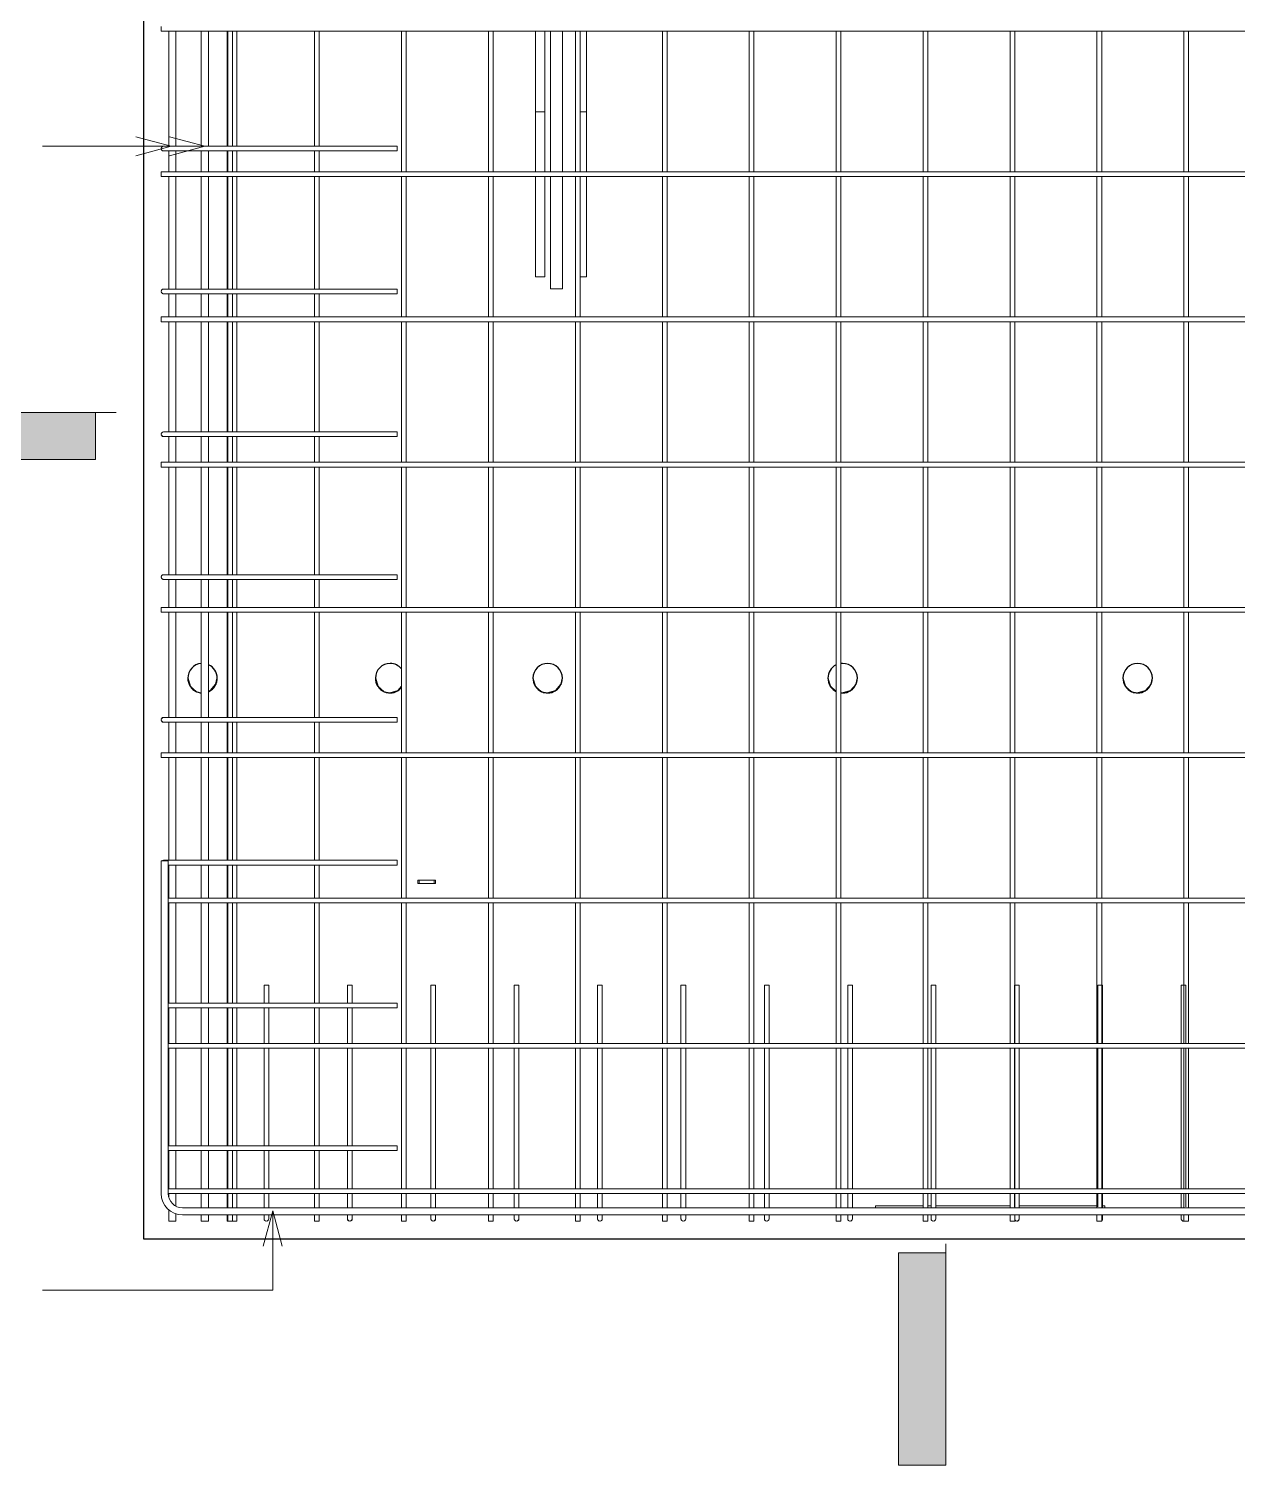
# Model space of a CAD drawing. Header units: millimetres. Extents: x -6138 to 17183, y 2886 to 77066.
# Drawn here: x -4395 to -2346, y 2886 to 5320 of the extents above; entities that cross this region are included whole.
import ezdxf

# ---------------------------------------------------------------- set-up
doc = ezdxf.new("R2010")
doc.units = ezdxf.units.MM
for name, color, linetype, lineweight in [('A-GENM', 13, 'Continuous', 18), ('A-WALL', 113, 'Continuous', 25), ('G-ANNO-SYMB', 111, 'Continuous', 9), ('S-RBAR', 171, 'Continuous', 18), ('S-RBAR-IDEN', 171, 'Continuous', 9)]:
    doc.layers.add(name, color=color, linetype=linetype, lineweight=lineweight)

# ---------------------------------------------------------------- blocks, each defined once
blk = doc.blocks.new('RR spread anchor face based - RR-SA-1_4-160-614768-Elevation Front 1')
at = {"layer": 'A-GENM'}
for p, q in [((-3735.4, 5597.7), (-3732.9, 5597.7)), ((-3735.4, 5591.7), (-3735.4, 5597.7)), ((-3732.9, 5591.7), (-3735.4, 5591.7)), ((-3732.9, 5597.7), (-3707.9, 5597.7)), ((-3732.9, 5597.7), (-3732.9, 5591.7)), ((-3707.9, 5591.7), (-3732.9, 5591.7)), ((-3707.9, 5597.7), (-3705.4, 5597.7)), ((-3707.9, 5597.7), (-3707.9, 5591.7)), ((-3705.4, 5591.7), (-3707.9, 5591.7)), ((-3705.4, 5597.7), (-3705.4, 5591.7))]:
    blk.add_line(p, q, dxfattribs=at)
blk = doc.blocks.new('Detail View - M_Section Tail - Filled Horizontal-14034-Elevation Front 1')
at = {"layer": 'G-ANNO-SYMB'}
blk.add_hatch(color=256, dxfattribs=at).paths.add_polyline_path([(-4281.7, 4590.2), (-4281.7, 4670.2), (-4641.7, 4670.2), (-4641.7, 4590.2)])
for p, q in [((-4641.7, 4590.2), (-4641.7, 4670.2)), ((-4641.7, 4670.2), (-4281.7, 4670.2)), ((-4281.7, 4670.2), (-4281.7, 4590.2)), ((-4281.7, 4590.2), (-4641.7, 4590.2))]:
    blk.add_line(p, q, dxfattribs=at)

msp = doc.modelspace()

# ---------------------------------------------------------------- linework, layer by layer
at = {"layer": 'A-WALL'}
for p, q in [((-4200.4, 6199.7), (-4200.4, 3269.7)), ((-3018.4, 4195.4), (-3015.4, 4194.8)), ((-4200.4, 3269.7), (-1550.4, 3269.7))]:
    msp.add_line(p, q, dxfattribs=at)
at = {"layer": 'A-WALL', "flags": 128}
for points in [[(-4125.4, 4219.8), (-4121.4, 4206.2), (-4110.6, 4196.9), (-4102.4, 4195.2)], [(-4090.4, 4197.7), (-4086.8, 4198.8), (-4077.6, 4209.5), (-4075.4, 4219.8)], [(-3807.4, 4219.8), (-3803.4, 4206.2), (-3792.6, 4196.9), (-3782.4, 4194.8)], [(-3540.4, 4219.8), (-3536.4, 4206.2), (-3525.6, 4196.9), (-3515.4, 4194.8)], [(-3515.4, 4194.8), (-3501.8, 4198.8), (-3492.6, 4209.5), (-3490.4, 4219.8)], [(-3040.4, 4219.8), (-3036.4, 4206.2), (-3026.4, 4197.6)], [(-3015.4, 4194.8), (-3001.8, 4198.8), (-2992.6, 4209.5), (-2990.4, 4219.8)], [(-2540.4, 4219.8), (-2536.4, 4206.2), (-2525.6, 4196.9), (-2515.4, 4194.8)], [(-2515.4, 4194.8), (-2501.8, 4198.8), (-2492.6, 4209.5), (-2490.4, 4219.8)], [(-3782.4, 4194.8), (-3768.8, 4198.8), (-3763, 4205.5)]]:
    msp.add_lwpolyline(points, dxfattribs=at)
at = {"layer": 'A-WALL'}
for centre, start, end in [((-4100.4, 4219.8), 94.6364, 180), ((-4100.4, 4219.8), 0, 66.2194), ((-3782.4, 4219.8), 90, 180), ((-3782.4, 4219.8), 38.5784, 90), ((-3515.4, 4219.8), 90, 180), ((-3515.4, 4219.8), 0, 90), ((-3015.4, 4219.8), 116.17, 180), ((-3015.4, 4219.8), 90, 96.8631), ((-3015.4, 4219.8), 0, 90), ((-2515.4, 4219.8), 90, 180), ((-2515.4, 4219.8), 0, 90), ((-4100.4, 4219.8), 180.4537, 211.9343), ((-4100.4, 4219.8), 338.7097, 359.3674), ((-3782.4, 4219.8), 180.4537, 211.9343), ((-3515.4, 4219.8), 180.4537, 211.9343), ((-3515.4, 4219.8), 338.7097, 359.3674), ((-3015.4, 4219.8), 180.4537, 211.9343), ((-3015.4, 4219.8), 338.7097, 359.3674), ((-2515.4, 4219.8), 180.4537, 211.9343), ((-2515.4, 4219.8), 338.7097, 359.3674), ((-4100.4, 4219.8), 212.3287, 213.8906), ((-4100.4, 4219.8), 214.9256, 244.1081), ((-4100.4, 4219.8), 244.7969, 247.806), ((-4100.4, 4219.8), 249.0595, 265.3636), ((-4100.4, 4219.8), 293.7806, 301.8158), ((-4100.4, 4219.8), 302.4471, 303.925), ((-4100.4, 4219.8), 304.8912, 334.131), ((-4100.4, 4219.8), 334.7741, 338.1558), ((-3782.4, 4219.8), 212.3287, 213.8906), ((-3782.4, 4219.8), 214.9256, 244.1081), ((-3782.4, 4219.8), 244.7969, 247.806), ((-3782.4, 4219.8), 249.0595, 268.5684), ((-3782.4, 4219.8), 270.7262, 301.8158), ((-3782.4, 4219.8), 302.4471, 303.925), ((-3782.4, 4219.8), 304.8912, 321.4216), ((-3515.4, 4219.8), 212.3287, 213.8906), ((-3515.4, 4219.8), 214.9256, 244.1081), ((-3515.4, 4219.8), 244.7969, 247.806), ((-3515.4, 4219.8), 249.0595, 268.5684), ((-3515.4, 4219.8), 270.7262, 301.8158), ((-3515.4, 4219.8), 302.4471, 303.925), ((-3515.4, 4219.8), 304.8912, 334.131), ((-3515.4, 4219.8), 334.7741, 338.1558), ((-3015.4, 4219.8), 212.3287, 213.8906), ((-3015.4, 4219.8), 214.9256, 243.83), ((-3015.4, 4219.8), 263.1369, 268.5684), ((-3015.4, 4219.8), 270.7262, 301.8158), ((-3015.4, 4219.8), 302.4471, 303.925), ((-3015.4, 4219.8), 304.8912, 334.131), ((-3015.4, 4219.8), 334.7741, 338.1558), ((-2515.4, 4219.8), 212.3287, 213.8906), ((-2515.4, 4219.8), 214.9256, 244.1081), ((-2515.4, 4219.8), 244.7969, 247.806), ((-2515.4, 4219.8), 249.0595, 268.5684), ((-2515.4, 4219.8), 270.7262, 301.8158), ((-2515.4, 4219.8), 302.4471, 303.925), ((-2515.4, 4219.8), 304.8912, 334.131), ((-2515.4, 4219.8), 334.7741, 338.1558)]:
    msp.add_arc(centre, 25, start, end, dxfattribs=at)
at = {"layer": 'G-ANNO-SYMB'}
for p, q in [((-4247, 4670.2), (-4281.7, 4670.2)), ((-2840.5, 3261.4), (-2840.5, 3246))]:
    msp.add_line(p, q, dxfattribs=at)
at = {"layer": 'S-RBAR'}
for p, q in [((-4170.4, 5324.3), (-4170.4, 5316.3)), ((-1580.4, 5316.3), (-4170.4, 5316.3)), ((-4157.4, 5316.3), (-4157.4, 5121.2)), ((-4145.4, 5316.3), (-4145.4, 5121.2)), ((-4102.4, 5316.3), (-4102.4, 5121.2)), ((-4090.4, 5316.3), (-4090.4, 5121.2)), ((-4058.4, 5316.3), (-4058.4, 5121.2)), ((-4057.7, 5121.2), (-4057.7, 5316.3)), ((-4049.7, 5121.2), (-4049.7, 5316.3)), ((-4042.4, 5316.3), (-4042.4, 5121.2)), ((-3910.4, 5121.2), (-3910.4, 5316.3)), ((-3902.4, 5121.2), (-3902.4, 5316.3)), ((-3763, 5078.1), (-3763, 5316.3)), ((-3755, 5078.1), (-3755, 5316.3)), ((-3615.7, 5078.1), (-3615.7, 5316.3)), ((-3607.7, 5078.1), (-3607.7, 5316.3)), ((-3536.2, 5179.7), (-3536.2, 5316.3)), ((-3520.2, 5179.7), (-3520.2, 5316.3)), ((-3510.4, 5078.1), (-3510.4, 5316.3)), ((-3490.4, 5078.1), (-3490.4, 5316.3)), ((-3468.4, 5078.1), (-3468.4, 5316.3)), ((-3460.4, 5078.1), (-3460.4, 5316.3)), ((-3449.3, 5179.7), (-3449.3, 5316.3)), ((-3321, 5078.1), (-3321, 5316.3)), ((-3313, 5078.1), (-3313, 5316.3)), ((-3173.7, 5078.1), (-3173.7, 5316.3)), ((-3165.7, 5078.1), (-3165.7, 5316.3)), ((-3026.4, 5078.1), (-3026.4, 5316.3)), ((-3018.4, 5078.1), (-3018.4, 5316.3)), ((-2879, 5078.1), (-2879, 5316.3)), ((-2871, 5078.1), (-2871, 5316.3)), ((-2731.7, 5078.1), (-2731.7, 5316.3)), ((-2723.7, 5078.1), (-2723.7, 5316.3)), ((-2584.3, 5078.1), (-2584.3, 5316.3)), ((-2576.3, 5078.1), (-2576.3, 5316.3)), ((-2437, 5078.1), (-2437, 5316.3)), ((-2429, 5078.1), (-2429, 5316.3)), ((-3520.2, 5179.7), (-3536.2, 5179.7)), ((-3536.2, 5179.7), (-3536.2, 5078.1)), ((-3520.2, 5179.7), (-3520.2, 5078.1)), ((-3449.3, 5179.7), (-3460.4, 5179.7)), ((-3449.3, 5179.7), (-3449.3, 5078.1)), ((-4146.4, 5121.2), (-4166.4, 5121.2)), ((-4146.4, 5113.2), (-4166.4, 5113.2)), ((-4157.4, 5113.2), (-4157.4, 5078.1)), ((-4146.4, 5121.2), (-3770.4, 5121.2)), ((-4146.4, 5113.2), (-3770.4, 5113.2)), ((-4145.4, 5113.2), (-4145.4, 5078.1)), ((-4102.4, 5113.2), (-4102.4, 5078.1)), ((-4090.4, 5113.2), (-4090.4, 5078.1)), ((-4058.4, 5113.2), (-4058.4, 5078.1)), ((-4057.7, 5078.1), (-4057.7, 5113.2)), ((-4049.7, 5078.1), (-4049.7, 5113.2)), ((-4042.4, 5113.2), (-4042.4, 5078.1)), ((-3910.4, 5078.1), (-3910.4, 5113.2)), ((-3902.4, 5078.1), (-3902.4, 5113.2)), ((-3770.4, 5113.2), (-3770.4, 5121.2)), ((-1580.4, 5078.1), (-4170.4, 5078.1)), ((-4170.4, 5078.1), (-4170.4, 5070.1)), ((-1580.4, 5070.1), (-4170.4, 5070.1)), ((-4157.4, 5070.1), (-4157.4, 4879.2)), ((-4145.4, 5070.1), (-4145.4, 4879.2)), ((-4102.4, 5070.1), (-4102.4, 4879.2)), ((-4090.4, 5070.1), (-4090.4, 4879.2)), ((-4058.4, 5070.1), (-4058.4, 4879.2)), ((-4057.7, 4879.2), (-4057.7, 5070.1)), ((-4049.7, 4879.2), (-4049.7, 5070.1)), ((-4042.4, 5070.1), (-4042.4, 4879.2)), ((-3910.4, 4879.2), (-3910.4, 5070.1)), ((-3902.4, 4879.2), (-3902.4, 5070.1)), ((-3763, 4831.9), (-3763, 5070.1)), ((-3755, 4831.9), (-3755, 5070.1)), ((-3615.7, 4831.9), (-3615.7, 5070.1)), ((-3607.7, 4831.9), (-3607.7, 5070.1)), ((-3536.2, 5070.1), (-3536.2, 4899.7)), ((-3520.2, 5070.1), (-3520.2, 4899.7)), ((-3510.4, 4879.7), (-3510.4, 5070.1)), ((-3490.4, 4879.7), (-3490.4, 5070.1)), ((-3468.4, 4831.9), (-3468.4, 5070.1)), ((-3460.4, 4831.9), (-3460.4, 5070.1)), ((-3449.3, 5070.1), (-3449.3, 4899.7)), ((-3321, 4831.9), (-3321, 5070.1)), ((-3313, 4831.9), (-3313, 5070.1)), ((-3173.7, 4831.9), (-3173.7, 5070.1)), ((-3165.7, 4831.9), (-3165.7, 5070.1)), ((-3026.4, 4831.9), (-3026.4, 5070.1)), ((-3018.4, 4831.9), (-3018.4, 5070.1)), ((-2879, 4831.9), (-2879, 5070.1)), ((-2871, 4831.9), (-2871, 5070.1)), ((-2731.7, 4831.9), (-2731.7, 5070.1)), ((-2723.7, 4831.9), (-2723.7, 5070.1)), ((-2584.3, 4831.9), (-2584.3, 5070.1)), ((-2576.3, 4831.9), (-2576.3, 5070.1)), ((-2437, 4831.9), (-2437, 5070.1)), ((-2429, 4831.9), (-2429, 5070.1)), ((-3536.2, 4899.7), (-3520.2, 4899.7)), ((-3460.4, 4899.7), (-3449.3, 4899.7)), ((-4146.4, 4879.2), (-4166.4, 4879.2)), ((-4146.4, 4871.2), (-4166.4, 4871.2)), ((-4157.4, 4871.2), (-4157.4, 4831.9)), ((-4146.4, 4879.2), (-3770.4, 4879.2)), ((-4146.4, 4871.2), (-3770.4, 4871.2)), ((-4145.4, 4871.2), (-4145.4, 4831.9)), ((-4102.4, 4871.2), (-4102.4, 4831.9)), ((-4090.4, 4871.2), (-4090.4, 4831.9)), ((-4058.4, 4871.2), (-4058.4, 4831.9)), ((-4057.7, 4831.9), (-4057.7, 4871.2)), ((-4049.7, 4831.9), (-4049.7, 4871.2)), ((-4042.4, 4871.2), (-4042.4, 4831.9)), ((-3910.4, 4831.9), (-3910.4, 4871.2)), ((-3902.4, 4831.9), (-3902.4, 4871.2)), ((-3770.4, 4871.2), (-3770.4, 4879.2)), ((-3490.4, 4879.7), (-3510.4, 4879.7)), ((-1580.4, 4831.9), (-4170.4, 4831.9)), ((-4170.4, 4831.9), (-4170.4, 4823.9)), ((-1580.4, 4823.9), (-4170.4, 4823.9)), ((-4157.4, 4823.9), (-4157.4, 4637.2)), ((-4145.4, 4823.9), (-4145.4, 4637.2)), ((-4102.4, 4823.9), (-4102.4, 4637.2)), ((-4090.4, 4823.9), (-4090.4, 4637.2)), ((-4058.4, 4823.9), (-4058.4, 4637.2)), ((-4057.7, 4637.2), (-4057.7, 4823.9)), ((-4049.7, 4637.2), (-4049.7, 4823.9)), ((-4042.4, 4823.9), (-4042.4, 4637.2)), ((-3910.4, 4637.2), (-3910.4, 4823.9)), ((-3902.4, 4637.2), (-3902.4, 4823.9)), ((-3763, 4585.6), (-3763, 4823.9)), ((-3755, 4585.6), (-3755, 4823.9)), ((-3615.7, 4585.6), (-3615.7, 4823.9)), ((-3607.7, 4585.6), (-3607.7, 4823.9)), ((-3468.4, 4585.6), (-3468.4, 4823.9)), ((-3460.4, 4585.6), (-3460.4, 4823.9)), ((-3321, 4585.6), (-3321, 4823.9)), ((-3313, 4585.6), (-3313, 4823.9)), ((-3173.7, 4585.6), (-3173.7, 4823.9)), ((-3165.7, 4585.6), (-3165.7, 4823.9)), ((-3026.4, 4585.6), (-3026.4, 4823.9)), ((-3018.4, 4585.6), (-3018.4, 4823.9)), ((-2879, 4585.6), (-2879, 4823.9)), ((-2871, 4585.6), (-2871, 4823.9)), ((-2731.7, 4585.6), (-2731.7, 4823.9)), ((-2723.7, 4585.6), (-2723.7, 4823.9)), ((-2584.3, 4585.6), (-2584.3, 4823.9)), ((-2576.3, 4585.6), (-2576.3, 4823.9)), ((-2437, 4585.6), (-2437, 4823.9)), ((-2429, 4585.6), (-2429, 4823.9)), ((-4146.4, 4637.2), (-4166.4, 4637.2)), ((-4146.4, 4629.2), (-4166.4, 4629.2)), ((-4157.4, 4629.2), (-4157.4, 4585.6)), ((-4146.4, 4637.2), (-3770.4, 4637.2)), ((-4146.4, 4629.2), (-3770.4, 4629.2)), ((-4145.4, 4629.2), (-4145.4, 4585.6)), ((-4102.4, 4629.2), (-4102.4, 4585.6)), ((-4090.4, 4629.2), (-4090.4, 4585.6)), ((-4058.4, 4629.2), (-4058.4, 4585.6)), ((-4057.7, 4585.6), (-4057.7, 4629.2)), ((-4049.7, 4585.6), (-4049.7, 4629.2)), ((-4042.4, 4629.2), (-4042.4, 4585.6)), ((-3910.4, 4585.6), (-3910.4, 4629.2)), ((-3902.4, 4585.6), (-3902.4, 4629.2)), ((-3770.4, 4629.2), (-3770.4, 4637.2)), ((-1580.4, 4585.6), (-4170.4, 4585.6)), ((-4170.4, 4585.6), (-4170.4, 4577.6)), ((-1580.4, 4577.6), (-4170.4, 4577.6)), ((-4157.4, 4577.6), (-4157.4, 4395.2)), ((-4145.4, 4577.6), (-4145.4, 4395.2)), ((-4102.4, 4577.6), (-4102.4, 4395.2)), ((-4090.4, 4577.6), (-4090.4, 4395.2)), ((-4058.4, 4577.6), (-4058.4, 4395.2)), ((-4057.7, 4395.2), (-4057.7, 4577.6)), ((-4049.7, 4395.2), (-4049.7, 4577.6)), ((-4042.4, 4577.6), (-4042.4, 4395.2)), ((-3910.4, 4395.2), (-3910.4, 4577.6)), ((-3902.4, 4395.2), (-3902.4, 4577.6)), ((-3763, 4339.4), (-3763, 4577.6)), ((-3755, 4339.4), (-3755, 4577.6)), ((-3615.7, 4339.4), (-3615.7, 4577.6)), ((-3607.7, 4339.4), (-3607.7, 4577.6)), ((-3468.4, 4339.4), (-3468.4, 4577.6)), ((-3460.4, 4339.4), (-3460.4, 4577.6)), ((-3321, 4339.4), (-3321, 4577.6)), ((-3313, 4339.4), (-3313, 4577.6)), ((-3173.7, 4339.4), (-3173.7, 4577.6)), ((-3165.7, 4339.4), (-3165.7, 4577.6)), ((-3026.4, 4339.4), (-3026.4, 4577.6)), ((-3018.4, 4339.4), (-3018.4, 4577.6)), ((-2879, 4339.4), (-2879, 4577.6)), ((-2871, 4339.4), (-2871, 4577.6)), ((-2731.7, 4339.4), (-2731.7, 4577.6)), ((-2723.7, 4339.4), (-2723.7, 4577.6)), ((-2584.3, 4339.4), (-2584.3, 4577.6)), ((-2576.3, 4339.4), (-2576.3, 4577.6)), ((-2437, 4339.4), (-2437, 4577.6)), ((-2429, 4339.4), (-2429, 4577.6)), ((-4146.4, 4395.2), (-4166.4, 4395.2)), ((-4146.4, 4387.2), (-4166.4, 4387.2)), ((-4157.4, 4387.2), (-4157.4, 4339.4)), ((-4146.4, 4395.2), (-3770.4, 4395.2)), ((-4146.4, 4387.2), (-3770.4, 4387.2)), ((-4145.4, 4387.2), (-4145.4, 4339.4)), ((-4102.4, 4387.2), (-4102.4, 4339.4)), ((-4090.4, 4387.2), (-4090.4, 4339.4)), ((-4058.4, 4387.2), (-4058.4, 4339.4)), ((-4057.7, 4339.4), (-4057.7, 4387.2)), ((-4049.7, 4339.4), (-4049.7, 4387.2)), ((-4042.4, 4387.2), (-4042.4, 4339.4)), ((-3910.4, 4339.4), (-3910.4, 4387.2)), ((-3902.4, 4339.4), (-3902.4, 4387.2)), ((-3770.4, 4387.2), (-3770.4, 4395.2)), ((-1580.4, 4339.4), (-4170.4, 4339.4)), ((-4170.4, 4339.4), (-4170.4, 4331.4)), ((-1580.4, 4331.4), (-4170.4, 4331.4)), ((-4157.4, 4331.4), (-4157.4, 4153.2)), ((-4145.4, 4331.4), (-4145.4, 4153.2)), ((-4102.4, 4331.4), (-4102.4, 4153.2)), ((-4090.4, 4331.4), (-4090.4, 4153.2)), ((-4058.4, 4331.4), (-4058.4, 4153.2)), ((-4057.7, 4153.2), (-4057.7, 4331.4)), ((-4049.7, 4153.2), (-4049.7, 4331.4)), ((-4042.4, 4331.4), (-4042.4, 4153.2)), ((-3910.4, 4153.2), (-3910.4, 4331.4)), ((-3902.4, 4153.2), (-3902.4, 4331.4)), ((-3763, 4093.2), (-3763, 4331.4)), ((-3755, 4093.2), (-3755, 4331.4)), ((-3615.7, 4093.2), (-3615.7, 4331.4)), ((-3607.7, 4093.2), (-3607.7, 4331.4)), ((-3468.4, 4093.2), (-3468.4, 4331.4)), ((-3460.4, 4093.2), (-3460.4, 4331.4)), ((-3321, 4093.2), (-3321, 4331.4)), ((-3313, 4093.2), (-3313, 4331.4)), ((-3173.7, 4093.2), (-3173.7, 4331.4)), ((-3165.7, 4093.2), (-3165.7, 4331.4)), ((-3026.4, 4093.2), (-3026.4, 4331.4)), ((-3018.4, 4093.2), (-3018.4, 4331.4)), ((-2879, 4093.2), (-2879, 4331.4)), ((-2871, 4093.2), (-2871, 4331.4)), ((-2731.7, 4093.2), (-2731.7, 4331.4)), ((-2723.7, 4093.2), (-2723.7, 4331.4)), ((-2584.3, 4093.2), (-2584.3, 4331.4)), ((-2576.3, 4093.2), (-2576.3, 4331.4)), ((-2437, 4093.2), (-2437, 4331.4)), ((-2429, 4093.2), (-2429, 4331.4)), ((-4146.4, 4153.2), (-4166.4, 4153.2)), ((-4146.4, 4145.2), (-4166.4, 4145.2)), ((-4157.4, 4145.2), (-4157.4, 4093.2)), ((-4146.4, 4153.2), (-3770.4, 4153.2)), ((-4146.4, 4145.2), (-3770.4, 4145.2)), ((-4145.4, 4145.2), (-4145.4, 4093.2)), ((-4102.4, 4145.2), (-4102.4, 4093.2)), ((-4090.4, 4145.2), (-4090.4, 4093.2)), ((-4058.4, 4145.2), (-4058.4, 4093.2)), ((-4057.7, 4093.2), (-4057.7, 4145.2)), ((-4049.7, 4093.2), (-4049.7, 4145.2)), ((-4042.4, 4145.2), (-4042.4, 4093.2)), ((-3910.4, 4093.2), (-3910.4, 4145.2)), ((-3902.4, 4093.2), (-3902.4, 4145.2)), ((-3770.4, 4145.2), (-3770.4, 4153.2)), ((-1580.4, 4093.2), (-4170.4, 4093.2)), ((-4170.4, 4093.2), (-4170.4, 4085.2)), ((-1580.4, 4085.2), (-4170.4, 4085.2)), ((-4157.4, 4085.2), (-4157.4, 3911.2)), ((-4145.4, 4085.2), (-4145.4, 3911.2)), ((-4102.4, 4085.2), (-4102.4, 3911.2)), ((-4090.4, 4085.2), (-4090.4, 3911.2)), ((-4058.4, 4085.2), (-4058.4, 3911.2)), ((-4057.7, 3911.2), (-4057.7, 4085.2)), ((-4049.7, 3911.2), (-4049.7, 4085.2)), ((-4042.4, 4085.2), (-4042.4, 3911.2)), ((-3910.4, 3911.2), (-3910.4, 4085.2)), ((-3902.4, 3911.2), (-3902.4, 4085.2)), ((-3763, 3846.9), (-3763, 4085.2)), ((-3755, 3846.9), (-3755, 4085.2)), ((-3615.7, 3846.9), (-3615.7, 4085.2)), ((-3607.7, 3846.9), (-3607.7, 4085.2)), ((-3468.4, 3846.9), (-3468.4, 4085.2)), ((-3460.4, 3846.9), (-3460.4, 4085.2)), ((-3321, 3846.9), (-3321, 4085.2)), ((-3313, 3846.9), (-3313, 4085.2)), ((-3173.7, 3846.9), (-3173.7, 4085.2)), ((-3165.7, 3846.9), (-3165.7, 4085.2)), ((-3026.4, 3846.9), (-3026.4, 4085.2)), ((-3018.4, 3846.9), (-3018.4, 4085.2)), ((-2879, 3846.9), (-2879, 4085.2)), ((-2871, 3846.9), (-2871, 4085.2)), ((-2731.7, 3846.9), (-2731.7, 4085.2)), ((-2723.7, 3846.9), (-2723.7, 4085.2)), ((-2584.3, 3846.9), (-2584.3, 4085.2)), ((-2576.3, 3846.9), (-2576.3, 4085.2)), ((-2437, 3846.9), (-2437, 4085.2)), ((-2429, 3846.9), (-2429, 4085.2)), ((-4158.4, 3910.3), (-4170.4, 3910.3)), ((-4170.4, 3346.3), (-4170.4, 3910.3)), ((-4146.4, 3911.2), (-4166.4, 3911.2)), ((-4146.4, 3903.2), (-4158.8, 3903.2)), ((-4158.4, 3346.3), (-4158.4, 3910.3)), ((-4157.4, 3903.2), (-4157.4, 3846.9)), ((-4146.4, 3911.2), (-3770.4, 3911.2)), ((-4146.4, 3903.2), (-3770.4, 3903.2)), ((-4145.4, 3903.2), (-4145.4, 3846.9)), ((-4102.4, 3903.2), (-4102.4, 3846.9)), ((-4090.4, 3903.2), (-4090.4, 3846.9)), ((-4058.4, 3903.2), (-4058.4, 3846.9)), ((-4057.7, 3846.9), (-4057.7, 3903.2)), ((-4049.7, 3846.9), (-4049.7, 3903.2)), ((-4042.4, 3903.2), (-4042.4, 3846.9)), ((-3910.4, 3846.9), (-3910.4, 3903.2)), ((-3902.4, 3846.9), (-3902.4, 3903.2)), ((-3770.4, 3903.2), (-3770.4, 3911.2)), ((-1592.4, 3846.9), (-4158.4, 3846.9)), ((-1592.4, 3838.9), (-4158.4, 3838.9)), ((-4157.4, 3838.9), (-4157.4, 3669.2)), ((-4145.4, 3838.9), (-4145.4, 3669.2)), ((-4102.4, 3838.9), (-4102.4, 3669.2)), ((-4090.4, 3838.9), (-4090.4, 3669.2)), ((-4058.4, 3838.9), (-4058.4, 3669.2)), ((-4057.7, 3669.2), (-4057.7, 3838.9)), ((-4049.7, 3669.2), (-4049.7, 3838.9)), ((-4042.4, 3838.9), (-4042.4, 3669.2)), ((-3910.4, 3669.2), (-3910.4, 3838.9)), ((-3902.4, 3669.2), (-3902.4, 3838.9)), ((-3763, 3600.7), (-3763, 3838.9)), ((-3755, 3600.7), (-3755, 3838.9)), ((-3615.7, 3600.7), (-3615.7, 3838.9)), ((-3607.7, 3600.7), (-3607.7, 3838.9)), ((-3468.4, 3600.7), (-3468.4, 3838.9)), ((-3460.4, 3600.7), (-3460.4, 3838.9)), ((-3321, 3600.7), (-3321, 3838.9)), ((-3313, 3600.7), (-3313, 3838.9)), ((-3173.7, 3600.7), (-3173.7, 3838.9)), ((-3165.7, 3600.7), (-3165.7, 3838.9)), ((-3026.4, 3600.7), (-3026.4, 3838.9)), ((-3018.4, 3600.7), (-3018.4, 3838.9)), ((-2879, 3600.7), (-2879, 3838.9)), ((-2871, 3600.7), (-2871, 3838.9)), ((-2731.7, 3600.7), (-2731.7, 3838.9)), ((-2723.7, 3600.7), (-2723.7, 3838.9)), ((-2584.3, 3600.7), (-2584.3, 3838.9)), ((-2576.3, 3600.7), (-2576.3, 3838.9)), ((-2437, 3600.7), (-2437, 3838.9)), ((-2429, 3600.7), (-2429, 3838.9)), ((-3996.1, 3699.7), (-3996.1, 3669.2)), ((-3996.1, 3699.7), (-3988.1, 3699.7)), ((-3988.1, 3699.7), (-3988.1, 3669.2)), ((-3854.7, 3699.7), (-3854.7, 3669.2)), ((-3854.7, 3699.7), (-3846.7, 3699.7)), ((-3846.7, 3699.7), (-3846.7, 3669.2)), ((-3713.4, 3699.7), (-3713.4, 3600.7)), ((-3713.4, 3699.7), (-3705.4, 3699.7)), ((-3705.4, 3699.7), (-3705.4, 3600.7)), ((-3572.1, 3699.7), (-3572.1, 3600.7)), ((-3572.1, 3699.7), (-3564.1, 3699.7)), ((-3564.1, 3699.7), (-3564.1, 3600.7)), ((-3430.8, 3699.7), (-3430.8, 3600.7)), ((-3430.8, 3699.7), (-3422.8, 3699.7)), ((-3422.8, 3699.7), (-3422.8, 3600.7)), ((-3289.4, 3699.7), (-3289.4, 3600.7)), ((-3289.4, 3699.7), (-3281.4, 3699.7)), ((-3281.4, 3699.7), (-3281.4, 3600.7)), ((-3148.1, 3699.7), (-3148.1, 3600.7)), ((-3148.1, 3699.7), (-3140.1, 3699.7)), ((-3140.1, 3699.7), (-3140.1, 3600.7)), ((-3006.8, 3699.7), (-3006.8, 3600.7)), ((-3006.8, 3699.7), (-2998.8, 3699.7)), ((-2998.8, 3699.7), (-2998.8, 3600.7)), ((-2865.5, 3699.7), (-2865.5, 3600.7)), ((-2865.5, 3699.7), (-2857.5, 3699.7)), ((-2857.5, 3699.7), (-2857.5, 3600.7)), ((-2724.1, 3699.7), (-2724.1, 3600.7)), ((-2724.1, 3699.7), (-2716.1, 3699.7)), ((-2716.1, 3699.7), (-2716.1, 3600.7)), ((-2582.8, 3699.7), (-2582.8, 3600.7)), ((-2582.8, 3699.7), (-2574.8, 3699.7)), ((-2574.8, 3699.7), (-2574.8, 3600.7)), ((-2441.5, 3699.7), (-2441.5, 3600.7)), ((-2441.5, 3699.7), (-2433.5, 3699.7)), ((-2433.5, 3699.7), (-2433.5, 3600.7)), ((-4146.4, 3669.2), (-4158.8, 3669.2)), ((-4146.4, 3661.2), (-4158.8, 3661.2)), ((-4157.4, 3661.2), (-4157.4, 3600.7)), ((-4146.4, 3669.2), (-3770.4, 3669.2)), ((-4146.4, 3661.2), (-3770.4, 3661.2)), ((-4145.4, 3661.2), (-4145.4, 3600.7)), ((-4102.4, 3661.2), (-4102.4, 3600.7)), ((-4090.4, 3661.2), (-4090.4, 3600.7)), ((-4058.4, 3661.2), (-4058.4, 3600.7)), ((-4057.7, 3600.7), (-4057.7, 3661.2)), ((-4049.7, 3600.7), (-4049.7, 3661.2)), ((-4042.4, 3661.2), (-4042.4, 3600.7)), ((-3996.1, 3661.2), (-3996.1, 3600.7)), ((-3988.1, 3661.2), (-3988.1, 3600.7)), ((-3910.4, 3600.7), (-3910.4, 3661.2)), ((-3902.4, 3600.7), (-3902.4, 3661.2)), ((-3854.7, 3661.2), (-3854.7, 3600.7)), ((-3846.7, 3661.2), (-3846.7, 3600.7)), ((-3770.4, 3661.2), (-3770.4, 3669.2)), ((-1592.4, 3600.7), (-4158.4, 3600.7)), ((-1592.4, 3592.7), (-4158.4, 3592.7)), ((-4157.4, 3592.7), (-4157.4, 3427.2)), ((-4145.4, 3592.7), (-4145.4, 3427.2)), ((-4102.4, 3592.7), (-4102.4, 3427.2)), ((-4090.4, 3592.7), (-4090.4, 3427.2)), ((-4058.4, 3592.7), (-4058.4, 3427.2)), ((-4057.7, 3427.2), (-4057.7, 3592.7)), ((-4049.7, 3427.2), (-4049.7, 3592.7)), ((-4042.4, 3592.7), (-4042.4, 3427.2)), ((-3996.1, 3592.7), (-3996.1, 3427.2)), ((-3988.1, 3592.7), (-3988.1, 3427.2)), ((-3910.4, 3427.2), (-3910.4, 3592.7)), ((-3902.4, 3427.2), (-3902.4, 3592.7)), ((-3854.7, 3592.7), (-3854.7, 3427.2)), ((-3846.7, 3592.7), (-3846.7, 3427.2)), ((-3763, 3354.5), (-3763, 3592.7)), ((-3755, 3354.5), (-3755, 3592.7)), ((-3713.4, 3592.7), (-3713.4, 3354.5)), ((-3705.4, 3592.7), (-3705.4, 3354.5)), ((-3615.7, 3354.5), (-3615.7, 3592.7)), ((-3607.7, 3354.5), (-3607.7, 3592.7)), ((-3572.1, 3592.7), (-3572.1, 3354.5)), ((-3564.1, 3592.7), (-3564.1, 3354.5)), ((-3468.4, 3354.5), (-3468.4, 3592.7)), ((-3460.4, 3354.5), (-3460.4, 3592.7)), ((-3430.8, 3592.7), (-3430.8, 3354.5)), ((-3422.8, 3592.7), (-3422.8, 3354.5)), ((-3321, 3354.5), (-3321, 3592.7)), ((-3313, 3354.5), (-3313, 3592.7)), ((-3289.4, 3592.7), (-3289.4, 3354.5)), ((-3281.4, 3592.7), (-3281.4, 3354.5)), ((-3173.7, 3354.5), (-3173.7, 3592.7)), ((-3165.7, 3354.5), (-3165.7, 3592.7)), ((-3148.1, 3592.7), (-3148.1, 3354.5)), ((-3140.1, 3592.7), (-3140.1, 3354.5)), ((-3026.4, 3354.5), (-3026.4, 3592.7)), ((-3018.4, 3354.5), (-3018.4, 3592.7)), ((-3006.8, 3592.7), (-3006.8, 3354.5)), ((-2998.8, 3592.7), (-2998.8, 3354.5)), ((-2879, 3354.5), (-2879, 3592.7)), ((-2871, 3354.5), (-2871, 3592.7)), ((-2865.5, 3592.7), (-2865.5, 3354.5)), ((-2857.5, 3592.7), (-2857.5, 3354.5)), ((-2731.7, 3354.5), (-2731.7, 3592.7)), ((-2724.1, 3592.7), (-2724.1, 3354.5)), ((-2723.7, 3354.5), (-2723.7, 3592.7)), ((-2716.1, 3592.7), (-2716.1, 3354.5)), ((-2584.3, 3354.5), (-2584.3, 3592.7)), ((-2582.8, 3592.7), (-2582.8, 3354.5)), ((-2576.3, 3354.5), (-2576.3, 3592.7)), ((-2574.8, 3592.7), (-2574.8, 3354.5)), ((-2441.5, 3592.7), (-2441.5, 3354.5)), ((-2437, 3354.5), (-2437, 3592.7)), ((-2433.5, 3592.7), (-2433.5, 3354.5)), ((-2429, 3354.5), (-2429, 3592.7)), ((-4146.4, 3427.2), (-4158.8, 3427.2)), ((-4146.4, 3419.2), (-4158.8, 3419.2)), ((-4157.4, 3419.2), (-4157.4, 3354.5)), ((-4146.4, 3427.2), (-3770.4, 3427.2)), ((-4146.4, 3419.2), (-3770.4, 3419.2)), ((-4145.4, 3419.2), (-4145.4, 3354.5)), ((-4102.4, 3419.2), (-4102.4, 3354.5)), ((-4090.4, 3419.2), (-4090.4, 3354.5)), ((-4058.4, 3419.2), (-4058.4, 3354.5)), ((-4057.7, 3354.5), (-4057.7, 3419.2)), ((-4049.7, 3354.5), (-4049.7, 3419.2)), ((-4042.4, 3419.2), (-4042.4, 3354.5)), ((-3996.1, 3419.2), (-3996.1, 3354.5)), ((-3988.1, 3419.2), (-3988.1, 3354.5)), ((-3910.4, 3354.5), (-3910.4, 3419.2)), ((-3902.4, 3354.5), (-3902.4, 3419.2)), ((-3854.7, 3419.2), (-3854.7, 3354.5)), ((-3846.7, 3419.2), (-3846.7, 3354.5)), ((-3770.4, 3419.2), (-3770.4, 3427.2)), ((-1592.4, 3354.5), (-4158.4, 3354.5)), ((-1592.4, 3346.5), (-4158.4, 3346.5)), ((-4157.4, 3346.5), (-4157.4, 3339.6)), ((-4145.4, 3346.5), (-4145.4, 3325.1)), ((-4102.4, 3346.5), (-4102.4, 3322.3)), ((-4090.4, 3346.5), (-4090.4, 3322.3)), ((-4058.4, 3346.5), (-4058.4, 3322.3)), ((-4057.7, 3322.3), (-4057.7, 3346.5)), ((-4049.7, 3322.3), (-4049.7, 3346.5)), ((-4042.4, 3346.5), (-4042.4, 3322.3)), ((-3996.1, 3346.5), (-3996.1, 3323.7)), ((-3988.1, 3346.5), (-3988.1, 3323.7)), ((-3910.4, 3322.3), (-3910.4, 3346.5)), ((-3902.4, 3322.3), (-3902.4, 3346.5)), ((-3854.7, 3346.5), (-3854.7, 3323.7)), ((-3846.7, 3346.5), (-3846.7, 3323.7)), ((-3763, 3322.3), (-3763, 3346.5)), ((-3755, 3322.3), (-3755, 3346.5)), ((-3713.4, 3346.5), (-3713.4, 3323.7)), ((-3705.4, 3346.5), (-3705.4, 3323.7)), ((-3615.7, 3322.3), (-3615.7, 3346.5)), ((-3607.7, 3322.3), (-3607.7, 3346.5)), ((-3572.1, 3346.5), (-3572.1, 3323.7)), ((-3564.1, 3346.5), (-3564.1, 3323.7)), ((-3468.4, 3322.3), (-3468.4, 3346.5)), ((-3460.4, 3322.3), (-3460.4, 3346.5)), ((-3430.8, 3346.5), (-3430.8, 3323.7)), ((-3422.8, 3346.5), (-3422.8, 3323.7)), ((-3321, 3322.3), (-3321, 3346.5)), ((-3313, 3322.3), (-3313, 3346.5)), ((-3289.4, 3346.5), (-3289.4, 3323.7)), ((-3281.4, 3346.5), (-3281.4, 3323.7)), ((-3173.7, 3322.3), (-3173.7, 3346.5)), ((-3165.7, 3322.3), (-3165.7, 3346.5)), ((-3148.1, 3346.5), (-3148.1, 3323.7)), ((-3140.1, 3346.5), (-3140.1, 3323.7)), ((-3026.4, 3322.3), (-3026.4, 3346.5)), ((-3018.4, 3322.3), (-3018.4, 3346.5)), ((-3006.8, 3346.5), (-3006.8, 3323.7)), ((-2998.8, 3346.5), (-2998.8, 3323.7)), ((-2879, 3322.3), (-2879, 3346.5)), ((-2871, 3322.3), (-2871, 3346.5)), ((-2865.5, 3346.5), (-2865.5, 3323.7)), ((-2857.5, 3346.5), (-2857.5, 3323.7)), ((-2731.7, 3322.3), (-2731.7, 3346.5)), ((-2724.1, 3346.5), (-2724.1, 3323.7)), ((-2723.7, 3322.3), (-2723.7, 3346.5)), ((-2716.1, 3346.5), (-2716.1, 3323.7)), ((-2584.3, 3322.3), (-2584.3, 3346.5)), ((-2582.8, 3346.5), (-2582.8, 3323.7)), ((-2576.3, 3322.3), (-2576.3, 3346.5)), ((-2574.8, 3346.5), (-2574.8, 3323.7)), ((-2441.5, 3346.5), (-2441.5, 3323.7)), ((-2437, 3323.7), (-2437, 3346.5)), ((-2433.5, 3346.5), (-2433.5, 3323.7)), ((-2429, 3322.3), (-2429, 3346.5)), ((-4157.4, 3318.9), (-4157.4, 3299.7)), ((-4145.4, 3312.2), (-4145.4, 3299.7)), ((-1616.4, 3322.3), (-4134.4, 3322.3)), ((-3996.1, 3322.1), (-3996.1, 3323.7)), ((-3988.1, 3322.1), (-3988.1, 3323.7)), ((-3854.7, 3322.1), (-3854.7, 3323.7)), ((-3846.7, 3322.1), (-3846.7, 3323.7)), ((-3713.4, 3322.1), (-3713.4, 3323.7)), ((-3705.4, 3322.1), (-3705.4, 3323.7)), ((-3572.1, 3322.1), (-3572.1, 3323.7)), ((-3564.1, 3322.1), (-3564.1, 3323.7)), ((-3430.8, 3322.1), (-3430.8, 3323.7)), ((-3422.8, 3322.1), (-3422.8, 3323.7)), ((-3289.4, 3322.1), (-3289.4, 3323.7)), ((-3281.4, 3322.1), (-3281.4, 3323.7)), ((-3148.1, 3322.1), (-3148.1, 3323.7)), ((-3140.1, 3322.1), (-3140.1, 3323.7)), ((-3006.8, 3322.1), (-3006.8, 3323.7)), ((-2998.8, 3322.1), (-2998.8, 3323.7)), ((-2959.8, 3325.4), (-2879, 3325.4)), ((-2959.8, 3322.3), (-2959.8, 3325.4)), ((-2871, 3325.4), (-2865.5, 3325.4)), ((-2865.5, 3322.1), (-2865.5, 3323.7)), ((-2857.5, 3325.4), (-2731.7, 3325.4)), ((-2857.5, 3322.1), (-2857.5, 3323.7)), ((-2724.1, 3323.7), (-2724.1, 3323.7)), ((-2716.1, 3325.4), (-2584.3, 3325.4)), ((-2716.1, 3322.1), (-2716.1, 3323.7)), ((-2582.8, 3323.7), (-2582.8, 3323.7)), ((-2574.8, 3325.4), (-2571, 3325.4)), ((-2574.8, 3322.1), (-2574.8, 3323.7)), ((-2571, 3322.3), (-2571, 3325.4)), ((-2441.5, 3322.1), (-2441.5, 3323.7)), ((-2437, 3322.3), (-2437, 3323.7)), ((-2433.5, 3323.7), (-2433.5, 3323.7)), ((-4157.4, 3299.7), (-4145.4, 3299.7)), ((-1616.4, 3310.3), (-4134.4, 3310.3)), ((-4102.4, 3310.3), (-4102.4, 3299.7)), ((-4102.4, 3299.7), (-4090.4, 3299.7)), ((-4090.4, 3310.3), (-4090.4, 3299.7)), ((-4058.4, 3310.3), (-4058.4, 3299.7)), ((-4058.4, 3299.7), (-4057.7, 3299.7)), ((-4057.7, 3299.7), (-4057.7, 3310.3)), ((-4049.7, 3299.7), (-4057.7, 3299.7)), ((-4049.7, 3299.7), (-4049.7, 3310.3)), ((-4049.7, 3299.7), (-4042.4, 3299.7)), ((-4042.4, 3310.3), (-4042.4, 3299.7)), ((-3996.1, 3303.7), (-3996.1, 3310.2)), ((-3988.1, 3303.7), (-3988.1, 3310.2)), ((-3910.4, 3299.7), (-3910.4, 3310.3)), ((-3902.4, 3299.7), (-3910.4, 3299.7)), ((-3902.4, 3299.7), (-3902.4, 3310.3)), ((-3854.7, 3303.7), (-3854.7, 3310.2)), ((-3846.7, 3303.7), (-3846.7, 3310.2)), ((-3763, 3299.7), (-3763, 3310.3)), ((-3755, 3299.7), (-3763, 3299.7)), ((-3755, 3299.7), (-3755, 3310.3)), ((-3713.4, 3303.7), (-3713.4, 3310.2)), ((-3705.4, 3303.7), (-3705.4, 3310.2)), ((-3615.7, 3299.7), (-3615.7, 3310.3)), ((-3607.7, 3299.7), (-3615.7, 3299.7)), ((-3607.7, 3299.7), (-3607.7, 3310.3)), ((-3572.1, 3303.7), (-3572.1, 3310.2)), ((-3564.1, 3303.7), (-3564.1, 3310.2)), ((-3468.4, 3299.7), (-3468.4, 3310.3)), ((-3460.4, 3299.7), (-3468.4, 3299.7)), ((-3460.4, 3299.7), (-3460.4, 3310.3)), ((-3430.8, 3303.7), (-3430.8, 3310.2)), ((-3422.8, 3303.7), (-3422.8, 3310.2)), ((-3321, 3299.7), (-3321, 3310.3)), ((-3313, 3299.7), (-3321, 3299.7)), ((-3313, 3299.7), (-3313, 3310.3)), ((-3289.4, 3303.7), (-3289.4, 3310.2)), ((-3281.4, 3303.7), (-3281.4, 3310.2)), ((-3173.7, 3299.7), (-3173.7, 3310.3)), ((-3165.7, 3299.7), (-3173.7, 3299.7)), ((-3165.7, 3299.7), (-3165.7, 3310.3)), ((-3148.1, 3303.7), (-3148.1, 3310.2)), ((-3140.1, 3303.7), (-3140.1, 3310.2)), ((-3026.4, 3299.7), (-3026.4, 3310.3)), ((-3018.4, 3299.7), (-3026.4, 3299.7)), ((-3018.4, 3299.7), (-3018.4, 3310.3)), ((-3006.8, 3303.7), (-3006.8, 3310.2)), ((-2998.8, 3303.7), (-2998.8, 3310.2)), ((-2879, 3299.7), (-2879, 3310.3)), ((-2871, 3299.7), (-2879, 3299.7)), ((-2871, 3299.7), (-2871, 3310.3)), ((-2865.5, 3303.7), (-2865.5, 3310.2)), ((-2857.5, 3303.7), (-2857.5, 3310.2)), ((-2731.7, 3299.7), (-2731.7, 3310.3)), ((-2723.7, 3299.7), (-2731.7, 3299.7)), ((-2723.7, 3299.7), (-2723.7, 3310.3)), ((-2716.1, 3303.7), (-2716.1, 3310.2)), ((-2584.3, 3299.7), (-2584.3, 3310.3)), ((-2576.3, 3299.7), (-2584.3, 3299.7)), ((-2576.3, 3299.7), (-2576.3, 3310.3)), ((-2574.8, 3303.7), (-2574.8, 3310.2)), ((-2441.5, 3303.7), (-2441.5, 3310.2)), ((-2437, 3299.7), (-2437, 3310.3)), ((-2429, 3299.7), (-2437, 3299.7)), ((-2429, 3299.7), (-2429, 3310.3))]:
    msp.add_line(p, q, dxfattribs=at)
for centre, radius, start, end in [((-4166.4, 5117.2), 4, 90, 270), ((-4166.4, 5117.2), 4, 120, 165), ((-4166.4, 5117.2), 4, 195, 240), ((-4166.4, 5117.2), 4, 255, 270), ((-4166.4, 4875.2), 4, 90, 270), ((-4166.4, 4875.2), 4, 120, 165), ((-4166.4, 4875.2), 4, 195, 240), ((-4166.4, 4875.2), 4, 255, 270), ((-4166.4, 4633.2), 4, 90, 270), ((-4166.4, 4633.2), 4, 120, 165), ((-4166.4, 4633.2), 4, 195, 240), ((-4166.4, 4633.2), 4, 255, 270), ((-4166.4, 4391.2), 4, 90, 270), ((-4166.4, 4391.2), 4, 120, 165), ((-4166.4, 4391.2), 4, 195, 240), ((-4166.4, 4391.2), 4, 255, 270), ((-4166.4, 4149.2), 4, 90, 270), ((-4166.4, 4149.2), 4, 120, 165), ((-4166.4, 4149.2), 4, 195, 240), ((-4166.4, 4149.2), 4, 255, 270), ((-4166.4, 3907.2), 4, 90, 120), ((-4134.4, 3346.3), 36, 180, 270), ((-4134.4, 3346.3), 24, 180, 270), ((-3992.1, 3303.7), 4, 180, 0), ((-3992.1, 3303.7), 4, 180, 195), ((-3992.1, 3303.7), 4, 210, 255), ((-3992.1, 3303.7), 4, 285, 330), ((-3850.7, 3303.7), 4, 180, 0), ((-3850.7, 3303.7), 4, 180, 195), ((-3850.7, 3303.7), 4, 210, 255), ((-3850.7, 3303.7), 4, 285, 330), ((-3709.4, 3303.7), 4, 180, 0), ((-3709.4, 3303.7), 4, 180, 195), ((-3709.4, 3303.7), 4, 210, 255), ((-3709.4, 3303.7), 4, 285, 330), ((-3568.1, 3303.7), 4, 180, 0), ((-3568.1, 3303.7), 4, 180, 195), ((-3568.1, 3303.7), 4, 210, 255), ((-3568.1, 3303.7), 4, 285, 330), ((-3426.8, 3303.7), 4, 180, 0), ((-3426.8, 3303.7), 4, 180, 195), ((-3426.8, 3303.7), 4, 210, 255), ((-3426.8, 3303.7), 4, 285, 330), ((-3285.4, 3303.7), 4, 180, 0), ((-3285.4, 3303.7), 4, 180, 195), ((-3285.4, 3303.7), 4, 210, 255), ((-3285.4, 3303.7), 4, 285, 330), ((-3144.1, 3303.7), 4, 180, 0), ((-3144.1, 3303.7), 4, 180, 195), ((-3144.1, 3303.7), 4, 210, 255), ((-3144.1, 3303.7), 4, 285, 330), ((-3002.8, 3303.7), 4, 180, 0), ((-3002.8, 3303.7), 4, 180, 195), ((-3002.8, 3303.7), 4, 210, 255), ((-3002.8, 3303.7), 4, 285, 330), ((-2861.5, 3303.7), 4, 180, 0), ((-2861.5, 3303.7), 4, 180, 195), ((-2861.5, 3303.7), 4, 210, 255), ((-2861.5, 3303.7), 4, 285, 330), ((-2720.1, 3303.7), 4, 210, 0), ((-2720.1, 3303.7), 4, 210, 255), ((-2720.1, 3303.7), 4, 285, 330), ((-2578.8, 3303.7), 4, 315, 0), ((-2578.8, 3303.7), 4, 315, 330), ((-2437.5, 3303.7), 4, 180, 276.8507), ((-2437.5, 3303.7), 4, 180, 195), ((-2437.5, 3303.7), 4, 210, 255)]:
    msp.add_arc(centre, radius, start, end, dxfattribs=at)
at = {"layer": 'S-RBAR-IDEN'}
for p, q in [((-4153.3, 5121.3), (-4213.3, 5137.4)), ((-4096.4, 5121.3), (-4156.4, 5137.4)), ((-4096.4, 5121.3), (-4371.9, 5121.3)), ((-4153.3, 5121.3), (-4371.9, 5121.3)), ((-4153.3, 5121.3), (-4213.3, 5105.2)), ((-4096.4, 5121.3), (-4156.4, 5105.2)), ((-3981.3, 3317.4), (-3997.4, 3257.4)), ((-3981.3, 3317.4), (-3965.3, 3257.4)), ((-3981.3, 3317.4), (-3981.3, 3183)), ((-3981.3, 3183), (-4371.9, 3183))]:
    msp.add_line(p, q, dxfattribs=at)

# ---------------------------------------------------------------- block references
at = {"layer": 'A-GENM'}
msp.add_blockref('RR spread anchor face based - RR-SA-1_4-160-614768-Elevation Front 1', (0, -1720), dxfattribs=at)
at = {"layer": 'G-ANNO-SYMB'}
msp.add_blockref('Detail View - M_Section Tail - Filled Horizontal-14034-Elevation Front 1', (0, 0), dxfattribs=at)
at = {"layer": 'G-ANNO-SYMB', "extrusion": (0, 0, -1), "rotation": 90.00000000000077}
msp.add_blockref('Detail View - M_Section Tail - Filled Horizontal-14034-Elevation Front 1', (7510.7, 7527.8), dxfattribs=at)

doc.saveas('drawing.dxf')
